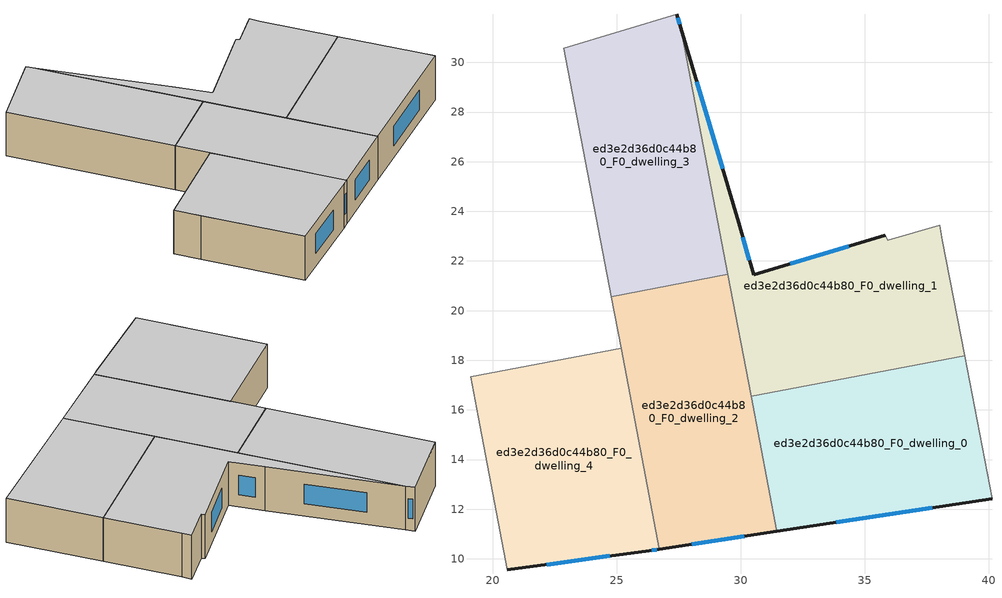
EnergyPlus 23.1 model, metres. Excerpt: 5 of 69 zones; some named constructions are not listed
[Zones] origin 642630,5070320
ed3e2d36d0c44b80_F0_dwelling_0
 floor ground (EU_floor_Construction): 39.02,18.18 40.12,12.43 31.45,11.11 30.41,16.54 z0
 wall outside (EU_wall_Construction): 31.45,11.11 40.12,12.43 z0:3
 wall to ed3e2d36d0c44b80_F0_dwelling_1 (EU_wall_Construction): 39.02,18.18 30.41,16.54 z0:3
 wall adiabatic (EU_wall_Construction): 40.12,12.43 39.02,18.18 z0:3
 wall to ed3e2d36d0c44b80_F0_dwelling_2 (EU_wall_Construction): 30.41,16.54 31.45,11.11 z0:3
 window (EU_Window_Construction): 33.85,11.48 37.72,12.07 z0.83:2.17
 ceiling to ed3e2d36d0c44b80_F1_dwelling_0 (EU_floor_Construction): 40.12,12.43 39.02,18.18 30.41,16.54 31.45,11.11 z3
ed3e2d36d0c44b80_F0_dwelling_1
 floor ground (EU_floor_Construction): 38.02,23.44 38.12,22.84 39.02,18.18 30.41,16.54 27.58,31.39 29.92,23.54 30.52,21.44 35.82,23.04 35.92,22.84 z0
 wall outside (EU_wall_Construction): 35.82,23.04 30.52,21.44 29.92,23.54 27.58,31.39 z0:3
 wall adiabatic (EU_wall_Construction): 39.02,18.18 38.12,22.84 38.02,23.44 35.92,22.84 35.82,23.04 z0:3
 wall to ed3e2d36d0c44b80_F0_dwelling_3 (EU_wall_Construction): 27.58,31.39 29.48,21.46 z0:3
 wall to ed3e2d36d0c44b80_F0_dwelling_2 (EU_wall_Construction): 29.48,21.46 30.41,16.54 z0:3
 window (EU_Window_Construction): 29.27,25.71 28.23,29.22 / 30.35,22.02 30.08,22.96 / 34.35,22.6 31.98,21.88 z0.83:2.17
 ceiling to ed3e2d36d0c44b80_F1_dwelling_1 (EU_floor_Construction): 39.02,18.18 38.12,22.84 38.02,23.44 35.92,22.84 35.82,23.04 30.52,21.44 29.92,23.54 27.58,31.39 30.41,16.54 z3
ed3e2d36d0c44b80_F0_dwelling_2
 floor ground (EU_floor_Construction): 29.48,21.46 31.45,11.11 26.72,10.39 24.78,20.56 z0
 wall outside (EU_wall_Construction): 26.72,10.39 31.45,11.11 z0:3
 wall to ed3e2d36d0c44b80_F0_dwelling_3 (EU_wall_Construction): 29.48,21.46 24.78,20.56 z0:3
 wall to ed3e2d36d0c44b80_F0_dwelling_4 (EU_wall_Construction): 25.18,18.49 26.72,10.39 z0:3
 wall to ed3e2d36d0c44b80_F0_dwelling_5 (EU_wall_Construction): 24.78,20.56 25.18,18.49 z0:3
 window (EU_Window_Construction): 28.03,10.59 30.14,10.91 z0.83:2.17
 ceiling to ed3e2d36d0c44b80_F1_dwelling_2 (EU_floor_Construction): 31.45,11.11 29.48,21.46 24.78,20.56 26.72,10.39 z3
ed3e2d36d0c44b80_F0_dwelling_3
 floor ground (EU_floor_Construction): 27.58,31.39 29.48,21.46 24.78,20.56 22.87,30.58 27.42,31.95 z0
 wall outside (EU_wall_Construction): 27.58,31.39 27.42,31.95 z0:3
 wall adiabatic (EU_wall_Construction): 27.42,31.95 22.87,30.58 z0:3
 wall to ed3e2d36d0c44b80_F0_dwelling_5 (EU_wall_Construction): 22.87,30.58 24.78,20.56 z0:3
 window (EU_Window_Construction): 27.54,31.54 27.46,31.79 z0.83:2.17
 ceiling to ed3e2d36d0c44b80_F1_dwelling_3 (EU_floor_Construction): 29.48,21.46 27.58,31.39 27.42,31.95 22.87,30.58 24.78,20.56 z3
ed3e2d36d0c44b80_F0_dwelling_4
 floor ground (EU_floor_Construction): 25.18,18.49 26.72,10.39 26.31,10.33 20.59,9.55 19.11,17.33 z0
 wall outside (EU_wall_Construction): 20.59,9.55 26.31,10.33 26.72,10.39 z0:3
 wall to ed3e2d36d0c44b80_F0_dwelling_5 (EU_wall_Construction): 25.18,18.49 19.11,17.33 z0:3
 wall to ed3e2d36d0c44b80_F0_dwelling_6 (EU_wall_Construction): 19.42,15.72 20.59,9.55 z0:3
 wall to ed3e2d36d0c44b80_F0_dwelling_7 (EU_wall_Construction): 19.11,17.33 19.42,15.72 z0:3
 window (EU_Window_Construction): 26.42,10.35 26.61,10.38 / 22.18,9.77 24.73,10.12 z0.83:2.17
 ceiling to ed3e2d36d0c44b80_F1_dwelling_4 (EU_floor_Construction): 26.72,10.39 25.18,18.49 19.11,17.33 20.59,9.55 26.31,10.33 z3
[SCHEDULE:FILE] Column Number=1; Rows to Skip at Top=0; Number of Hours of Data=8760; Column Separator=Comma; Interpolate to Timestep=No; Minutes per Item=60; Adjust Schedule for Daylight Savings=Yes
Name | File
EU_Step8_GainSchedule_ed3e2d36d0c44b80_F2_dwelling_3_f000 | ../../schedules/ed3e2d36d0c44b80/ed3e2d36d0c44b80_F2_dwelling_3_f000_gain.csv
EU_Step8_GainSchedule_ed3e2d36d0c44b80_F2_dwelling_4_f000 | ../../schedules/ed3e2d36d0c44b80/ed3e2d36d0c44b80_F2_dwelling_4_f000_gain.csv
EU_Step8_GainSchedule_ed3e2d36d0c44b80_F2_dwelling_5_f000 | ../../schedules/ed3e2d36d0c44b80/ed3e2d36d0c44b80_F2_dwelling_5_f000_gain.csv
EU_Step8_GainSchedule_ed3e2d36d0c44b80_F2_dwelling_6_f000 | ../../schedules/ed3e2d36d0c44b80/ed3e2d36d0c44b80_F2_dwelling_6_f000_gain.csv
EU_Step8_GainSchedule_ed3e2d36d0c44b80_F2_dwelling_7_f000 | ../../schedules/ed3e2d36d0c44b80/ed3e2d36d0c44b80_F2_dwelling_7_f000_gain.csv
EU_Step8_GainSchedule_ed3e2d36d0c44b80_F2_dwelling_8_f000 | ../../schedules/ed3e2d36d0c44b80/ed3e2d36d0c44b80_F2_dwelling_8_f000_gain.csv
EU_Step8_GainSchedule_ed3e2d36d0c44b80_F2_dwelling_9_f000 | ../../schedules/ed3e2d36d0c44b80/ed3e2d36d0c44b80_F2_dwelling_9_f000_gain.csv
